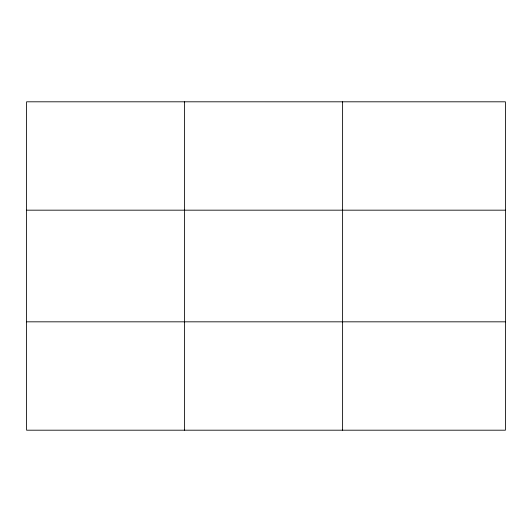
<?xml version="1.0" encoding="UTF-8"?>
<svg xmlns="http://www.w3.org/2000/svg" width="532" height="532" viewBox="0 0 532 532"><rect width="100%" height="100%" fill="white"/><g stroke="black" fill="none" stroke-linecap="round" stroke-linejoin="round"><path stroke-width="0.8" d="M184.604 101.805L184.604 430.195M342.608 101.805L342.608 430.195M505.4 321.827L505.4 430.195L26.6 430.195L26.6 101.805L505.4 101.811L505.4 321.827L26.6 321.827M26.6 210.173L505.4 210.173"/></g></svg>
